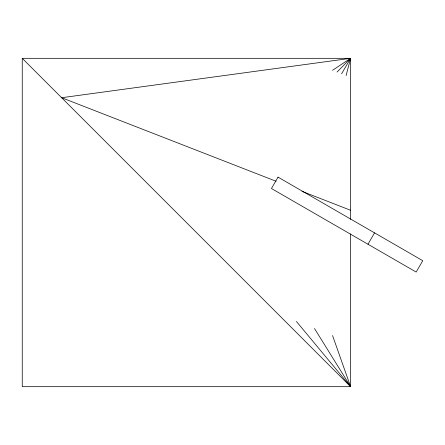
<?xml version="1.0" encoding="UTF-8"?>
<svg xmlns="http://www.w3.org/2000/svg" width="445" height="445" viewBox="0 0 445 445"><rect width="100%" height="100%" fill="white"/><g stroke="black" fill="none" stroke-linecap="round" stroke-linejoin="round"><path stroke-width="0.67" d="M346.099 75.555L350.61 58.317L22.25 58.317L22.25 386.683L350.61 386.683L350.61 233.892M367.971 244.233L374.54 232.857M341.582 73.798L350.61 58.317L61.655 97.722L276.106 181.26M337.065 72.04L350.61 58.317L350.61 219.374M332.554 70.277L350.61 58.317M302.022 191.35L350.61 210.279M22.25 58.317L350.61 386.683L332.554 335.547M296.431 321.474L350.61 386.683L314.493 328.51M278.03 177.138L271.461 188.513L416.181 272.067L422.75 260.692L278.03 177.138"/></g></svg>
